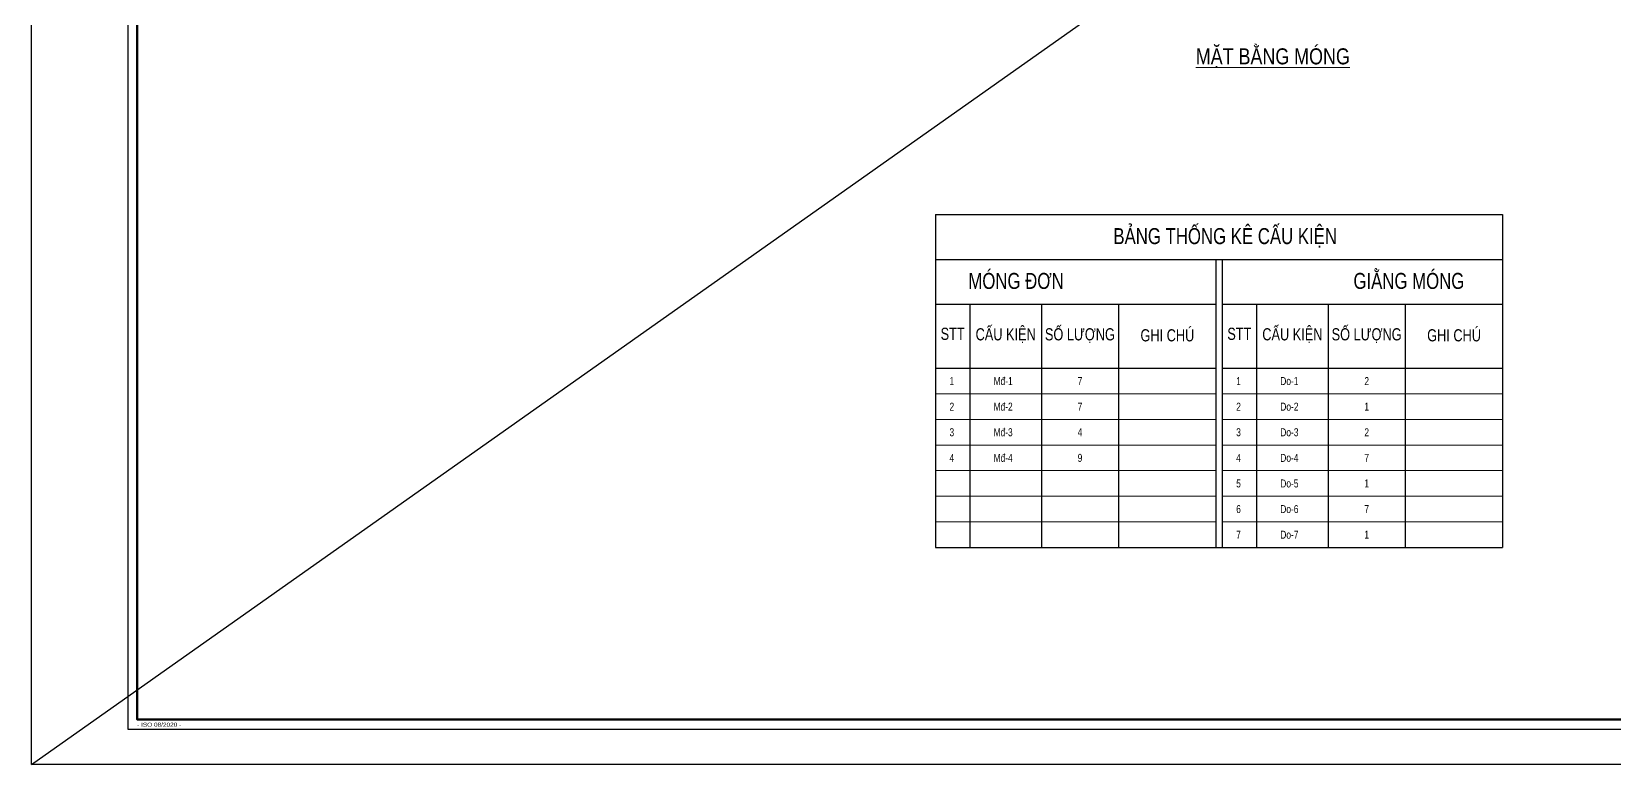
# Model space of a CAD drawing. Header units: millimetres. Extents: x 0 to 42050, y 0 to 29700.
# Drawn here: x 0 to 24722, y 0 to 11447 of the extents above; entities that cross this region are included whole.
import ezdxf
from ezdxf.enums import TextEntityAlignment as Align

# ---------------------------------------------------------------- set-up
doc = ezdxf.new("R2010")
doc.units = ezdxf.units.MM
doc.header["$LTSCALE"] = 1000
doc.header["$MEASUREMENT"] = 0
doc.layers.add('CDC -TEXT KHUNG', color=7, linetype='Continuous')
doc.layers.add('CDC-KHUNGTEN', color=9, linetype='Continuous')
for name, color, linetype, lineweight in [('CDC_03.BORDER', 3, 'Continuous', 25), ('CDC_06.TEXT', 2, 'Continuous', 18), ('CDC_11.NOTE', 8, 'Continuous', 18)]:
    doc.layers.add(name, color=color, linetype=linetype, lineweight=lineweight)
doc.layers.add('KCS_Plotter', color=11, linetype='Continuous', plot=False)
doc.styles.add('KCS_BIGTEXT', font='arial.ttf', dxfattribs={"width": 0.7})
doc.styles.add('KCS_SMTEXT', font='arial.ttf', dxfattribs={"width": 0.7})
doc.styles.add('KT CDC', font='arial.ttf', dxfattribs={"width": 0.85, "height": 200})

# ---------------------------------------------------------------- blocks, each defined once
blk = doc.blocks.new('Khung tên chuẩn')
at = {"layer": 'CDC-KHUNGTEN', "color": 8}
blk.add_lwpolyline([(75096, 1100), (83000, 1100), (83000, 58300), (3000, 58300), (3000, 1100), (75096, 1100)], dxfattribs=at)
at = {"layer": 'CDC-KHUNGTEN', "color": 255, "lineweight": 60}
blk.add_lwpolyline([(74900, 1400), (74900, 58000), (3300, 58000), (3300, 1400), (74900, 1400)], close=True, dxfattribs=at)
at = {"layer": 'DEFPOINTS', "color": 1, "ltscale": 0.2}
blk.add_lwpolyline([(0, 0), (0, 59400), (84100, 59400), (84100, 0), (0, 0)], close=True, dxfattribs=at)
at = {"layer": 'CDC -TEXT KHUNG', "color": 6, "style": 'KT CDC', "width": 1.15}
blk.add_text('- ISO 08/2020 -', height=125.69, dxfattribs=at).set_placement((3294, 1177))

msp = doc.modelspace()

# ---------------------------------------------------------------- linework, layer by layer
at = {"layer": 'CDC_03.BORDER'}
for p, q in [((14116.1, 8588.4), (14116.1, 3388.4)), ((14116.1, 8588.4), (22973, 8588.4)), ((22973, 8588.4), (22973, 3388.4)), ((14116.1, 7888.4), (22973, 7888.4)), ((18494.6, 7888.4), (18494.6, 3388.4)), ((18594.6, 7888.4), (18594.6, 3388.4)), ((14116.1, 7188.4), (18494.6, 7188.4)), ((14656, 7188.4), (14656, 3388.4)), ((15773.5, 7188.4), (15773.5, 3388.4)), ((16974.4, 7188.4), (16974.4, 3388.4)), ((18594.6, 7188.4), (22973, 7188.4)), ((19134.4, 7188.4), (19134.4, 3388.4)), ((20251.9, 7188.4), (20251.9, 3388.4)), ((21452.8, 7188.4), (21452.8, 3388.4)), ((14116.1, 6188.4), (18494.6, 6188.4)), ((18594.6, 6188.4), (22973, 6188.4)), ((14116.1, 3388.4), (22973, 3388.4))]:
    msp.add_line(p, q, dxfattribs=at)
at = {"layer": 'CDC_11.NOTE'}
for p, q in [((14116.1, 5788.4), (18494.6, 5788.4)), ((18594.6, 5788.4), (22973, 5788.4)), ((14116.1, 5388.4), (18494.6, 5388.4)), ((18594.6, 5388.4), (22973, 5388.4)), ((14116.1, 4988.4), (18494.6, 4988.4)), ((18594.6, 4988.4), (22973, 4988.4)), ((14116.1, 4588.4), (18494.6, 4588.4)), ((18594.6, 4588.4), (22973, 4588.4)), ((14116.1, 4188.4), (18494.6, 4188.4)), ((18594.6, 4188.4), (22973, 4188.4)), ((14116.1, 3788.4), (18494.6, 3788.4)), ((18594.6, 3788.4), (22973, 3788.4))]:
    msp.add_line(p, q, dxfattribs=at)
at = {"layer": 'KCS_Plotter'}
msp.add_line((0, 0), (42050, 29700), dxfattribs=at)

# ---------------------------------------------------------------- block references
at = {"xscale": 0.5, "yscale": 0.5, "zscale": 0.5}
msp.add_blockref('Khung tên chuẩn', (0, 0), dxfattribs=at)

# ---------------------------------------------------------------- texts
at = {"layer": 'CDC_06.TEXT', "color": 4, "style": 'KCS_BIGTEXT'}
for s, width, p in [('%%UMẶT BẰNG MÓNG', 0.8, (19387.5, 10936.2)), ('BẢNG THỐNG KÊ CẤU KIỆN', 0.75, (18643.4, 8127.7)), ('MÓNG ĐƠN', 0.75, (15376.7, 7427.7)), ('GIẰNG MÓNG', 0.75, (21512.4, 7427.7))]:
    msp.add_text(s, height=250, dxfattribs=dict(at, width=width)).set_placement(p, align=Align.CENTER)
at = {"layer": 'CDC_06.TEXT', "color": 2, "style": 'KCS_SMTEXT', "width": 0.75}
for s, p in [('STT', (14386.1, 6726.4)), ('CẤU KIỆN', (15214.7, 6726.4)), ('SỐ LƯỢNG', (16373.9, 6726.4)), ('GHI CHÚ', (17740.5, 6726.4)), ('STT', (18864.5, 6726.4)), ('CẤU KIỆN', (19693.1, 6726.4)), ('SỐ LƯỢNG', (20852.3, 6726.4)), ('GHI CHÚ', (22218.9, 6726.4))]:
    msp.add_text(s, height=190, dxfattribs=at).set_placement(p, align=Align.MIDDLE)
at = {"layer": 'CDC_06.TEXT', "style": 'KCS_SMTEXT', "width": 0.75}
for s, p in [('1', (14373.7, 5988.4)), ('7', (16375.6, 5988.4)), ('1', (18852.1, 5988.4)), ('2', (20854, 5988.4)), ('2', (14373.7, 5588.4)), ('7', (16375.6, 5588.4)), ('2', (18852.1, 5588.4)), ('1', (20854, 5588.4)), ('3', (14373.7, 5188.4)), ('4', (16375.6, 5188.4)), ('3', (18852.1, 5188.4)), ('2', (20854, 5188.4)), ('4', (14373.7, 4788.4)), ('9', (16375.6, 4788.4)), ('4', (18852.1, 4788.4)), ('7', (20854, 4788.4)), ('5', (18852.1, 4388.4)), ('1', (20854, 4388.4)), ('6', (18852.1, 3988.4)), ('7', (20854, 3988.4)), ('7', (18852.1, 3588.4)), ('1', (20854, 3588.4))]:
    msp.add_text(s, height=125, dxfattribs=at).set_placement(p, align=Align.MIDDLE)
for s, p in [('Mđ-1', (15025.7, 5925.9)), ('Do-1', (19504.1, 5925.9)), ('Mđ-2', (15025.7, 5525.9)), ('Do-2', (19504.1, 5525.9)), ('Mđ-3', (15025.7, 5125.9)), ('Do-3', (19504.1, 5125.9)), ('Mđ-4', (15025.7, 4725.9)), ('Do-4', (19504.1, 4725.9)), ('Do-5', (19504.1, 4325.9)), ('Do-6', (19504.1, 3925.9)), ('Do-7', (19504.1, 3525.9))]:
    msp.add_text(s, height=125, dxfattribs=at).set_placement(p)

doc.saveas('drawing.dxf')
